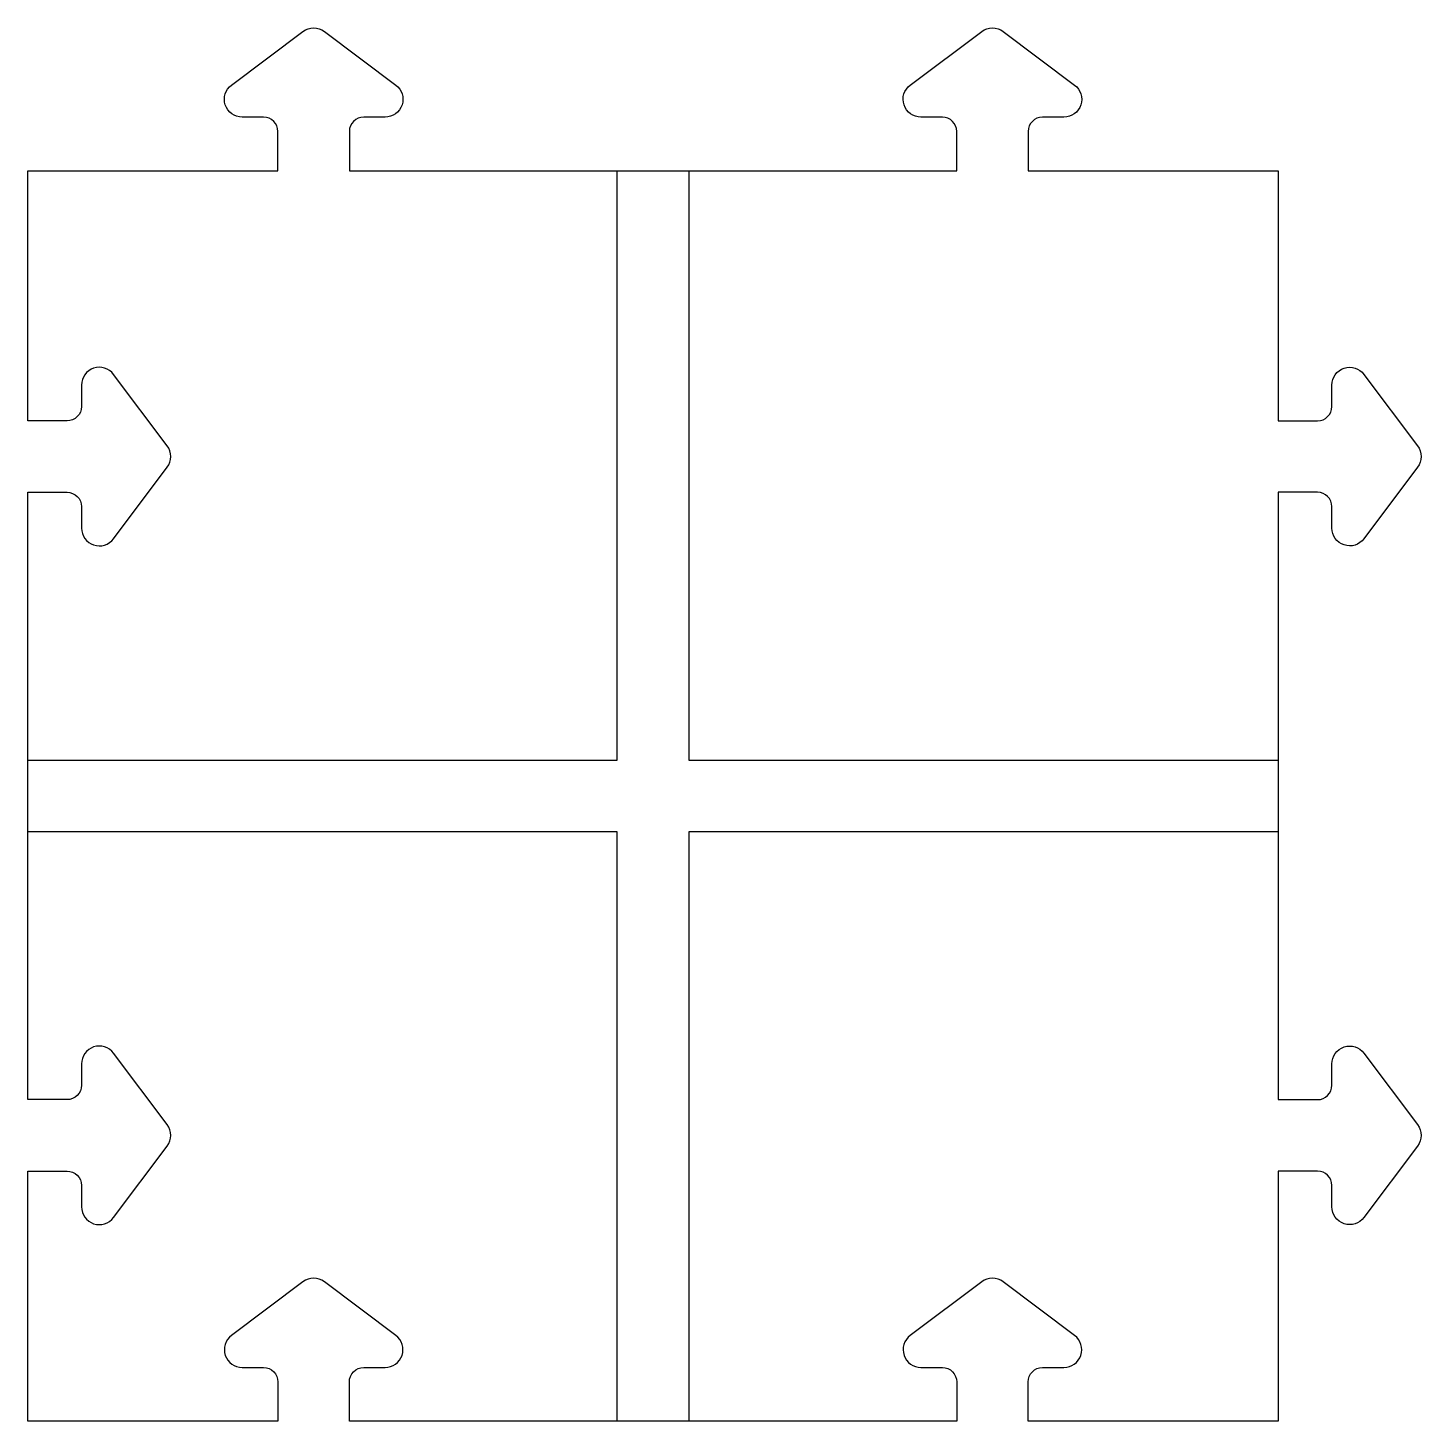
# Model space of a CAD drawing. Header units: millimetres. Extents: x 0 to 390, y 0 to 390.
import ezdxf

# ---------------------------------------------------------------- set-up
doc = ezdxf.new("R2010")
doc.units = ezdxf.units.MM
doc.layers.get('0').update_dxf_attribs({"linetype": 'CONTINUOUS'})

msp = doc.modelspace()

# ---------------------------------------------------------------- linework, layer by layer
msp.add_lwpolyline([(94, 15), (100, 15, 0.720759), (103, 24), (83, 39, 0.333333), (77, 39), (57, 24, 0.720759), (60, 15), (66, 15, -0.414214), (70, 11), (70, 0), (0, 0), (0, 70), (11, 70, -0.414214), (15, 66), (15, 60, 0.720759), (24, 57), (39, 77, 0.333333), (39, 83), (24, 103, 0.720759), (15, 100), (15, 94, -0.414214), (11, 90), (0, 90), (0, 260), (11, 260, -0.414214), (15, 256), (15, 250, 0.720759), (24, 247), (39, 267, 0.333333), (39, 273), (24, 293, 0.720759), (15, 290), (15, 284, -0.414214), (11, 280), (0, 280), (0, 350), (70, 350), (70, 361, 0.414214), (66, 365), (60, 365, -0.720759), (57, 374), (77, 389, -0.333333), (83, 389), (103, 374, -0.720759), (100, 365), (94, 365, 0.414214), (90, 361), (90, 350), (260, 350), (260, 361, 0.414214), (256, 365), (250, 365, -0.720759), (247, 374), (267, 389, -0.333333), (273, 389), (293, 374, -0.720759), (290, 365), (284, 365, 0.414214), (280, 361), (280, 350), (350, 350), (350, 280), (361, 280, 0.414214), (365, 284), (365, 290, -0.720759), (374, 293), (389, 273, -0.333333), (389, 267), (374, 247, -0.720759), (365, 250), (365, 256, 0.414214), (361, 260), (350, 260), (350, 90), (361, 90, 0.414214), (365, 94), (365, 100, -0.720759), (374, 103), (389, 83, -0.333333), (389, 77), (374, 57, -0.720759), (365, 60), (365, 66, 0.414214), (361, 70), (350, 70), (350, 0), (280, 0), (280, 11, -0.414214), (284, 15), (290, 15, 0.720759), (293, 24), (273, 39, 0.333333), (267, 39), (247, 24, 0.720759), (250, 15), (256, 15, -0.414214), (260, 11), (260, 0), (90, 0), (90, 11, -0.414214)], format="xyb", close=True)
msp.add_lwpolyline([(350, 185), (350, 165), (185, 165), (185, 0), (165, 0), (165, 165), (0, 165), (0, 185), (165, 185), (165, 350), (185, 350), (185, 185)], close=True)

doc.saveas('drawing.dxf')
